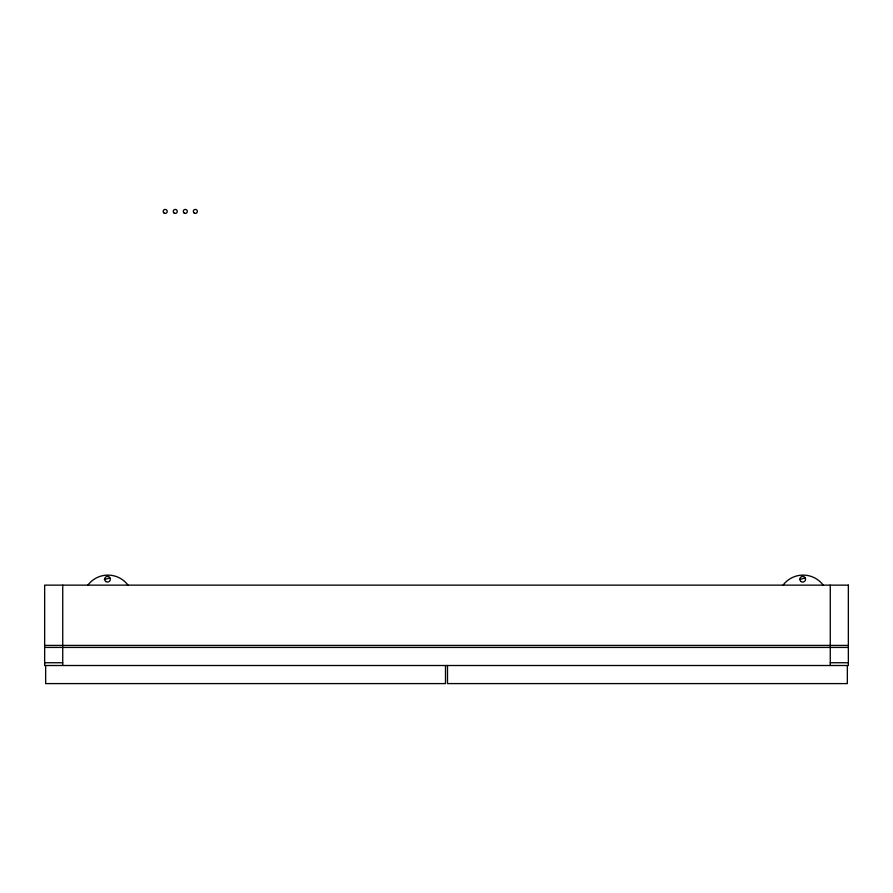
<?xml version="1.0" encoding="UTF-8"?>
<svg xmlns="http://www.w3.org/2000/svg" width="893" height="893" viewBox="0 0 893 893"><rect width="100%" height="100%" fill="white"/><g stroke="black" fill="none" stroke-linecap="round" stroke-linejoin="round"><path stroke-width="1.34" d="M104.325 579.501L109.85 578.017M799.525 579.501L805.051 578.017M44.65 645.416L848.35 645.416M44.65 647.425L848.35 647.425M44.65 662.74L62.733 662.74M830.267 662.74L848.35 662.74M847.345 665.508L847.345 683.591L447.505 683.591L447.505 665.508M830.267 585.138L830.267 665.508M445.495 665.508L445.495 683.591L45.655 683.591L45.655 665.508M62.733 585.138L62.733 665.508M87.626 585.451A25.116 25.116 0 0 1 128.257 585.451M782.826 585.451A25.116 25.116 0 0 1 823.458 585.451M848.35 585.138L44.65 585.138L44.65 665.508L848.35 665.508L848.35 585.138M174.247 213.159A2.009 2.009 0 0 0 177.261 211.418A2.009 2.009 0 0 0 174.247 209.676A2.009 2.009 0 0 0 174.247 213.159M184.293 213.159A2.009 2.009 0 0 0 187.307 211.418A2.009 2.009 0 0 0 184.293 209.676A2.009 2.009 0 0 0 184.293 213.159M194.339 213.159A2.009 2.009 0 0 0 197.353 211.418A2.009 2.009 0 0 0 194.339 209.676A2.009 2.009 0 0 0 194.339 213.159M164.2 213.159A2.009 2.009 0 0 0 167.214 211.418A2.009 2.009 0 0 0 164.2 209.676A2.009 2.009 0 0 0 164.2 213.159M105.887 581.555A2.846 2.846 0 0 0 110.352 579.468A2.846 2.846 0 0 0 106.323 576.644A2.846 2.846 0 0 0 105.887 581.555M801.088 581.555A2.846 2.846 0 0 0 805.553 579.468A2.846 2.846 0 0 0 801.523 576.644A2.846 2.846 0 0 0 801.088 581.555"/></g></svg>
